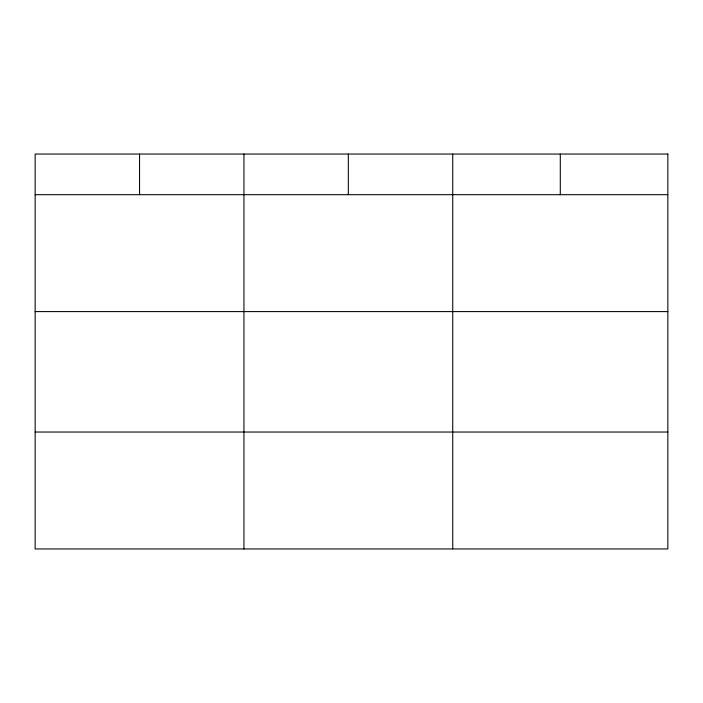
<?xml version="1.0" encoding="UTF-8"?>
<svg xmlns="http://www.w3.org/2000/svg" width="703" height="703" viewBox="0 0 703 703"><rect width="100%" height="100%" fill="white"/><g stroke="black" fill="none" stroke-linecap="round" stroke-linejoin="round"><path stroke-width="1.05" d="M35.15 194.687L667.85 194.687M35.15 311.596L667.85 311.596M35.15 432.037L667.85 432.037M560.291 154.054L560.291 194.687M452.732 154.054L452.732 548.946M348.337 154.054L348.337 194.687M243.941 154.054L243.941 548.946M139.546 154.054L139.546 194.687M667.85 154.054L35.15 154.054L35.15 548.946L667.85 548.946L667.85 154.054"/></g></svg>
